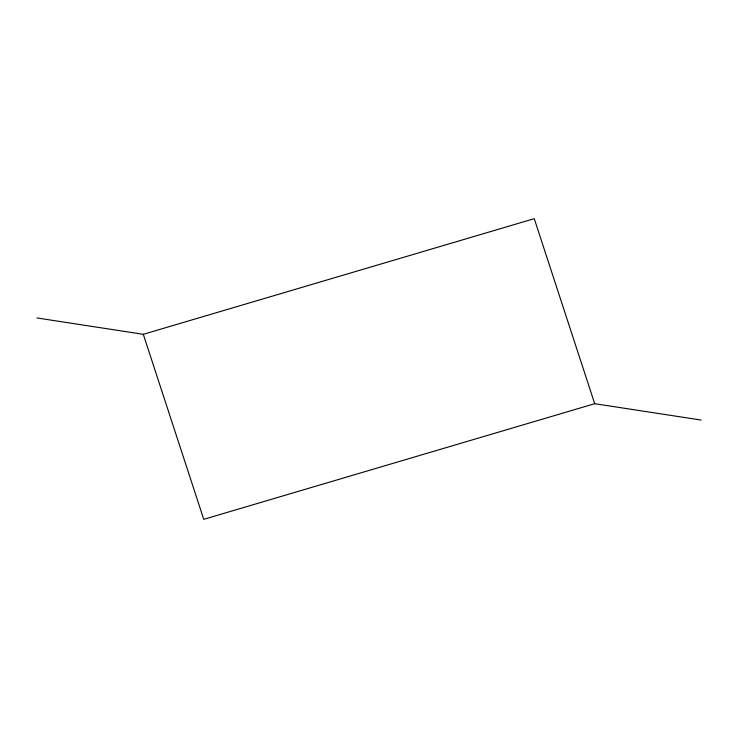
<?xml version="1.0" encoding="UTF-8"?>
<svg xmlns="http://www.w3.org/2000/svg" width="738" height="738" viewBox="0 0 738 738"><rect width="100%" height="100%" fill="white"/><g stroke="black" fill="none" stroke-linecap="round" stroke-linejoin="round"><path stroke-width="1.11" d="M36.9 317.949L143.301 334.305L534.247 218.669L594.699 403.695L701.1 420.051M594.699 403.695L203.753 519.331L143.301 334.305"/></g></svg>
